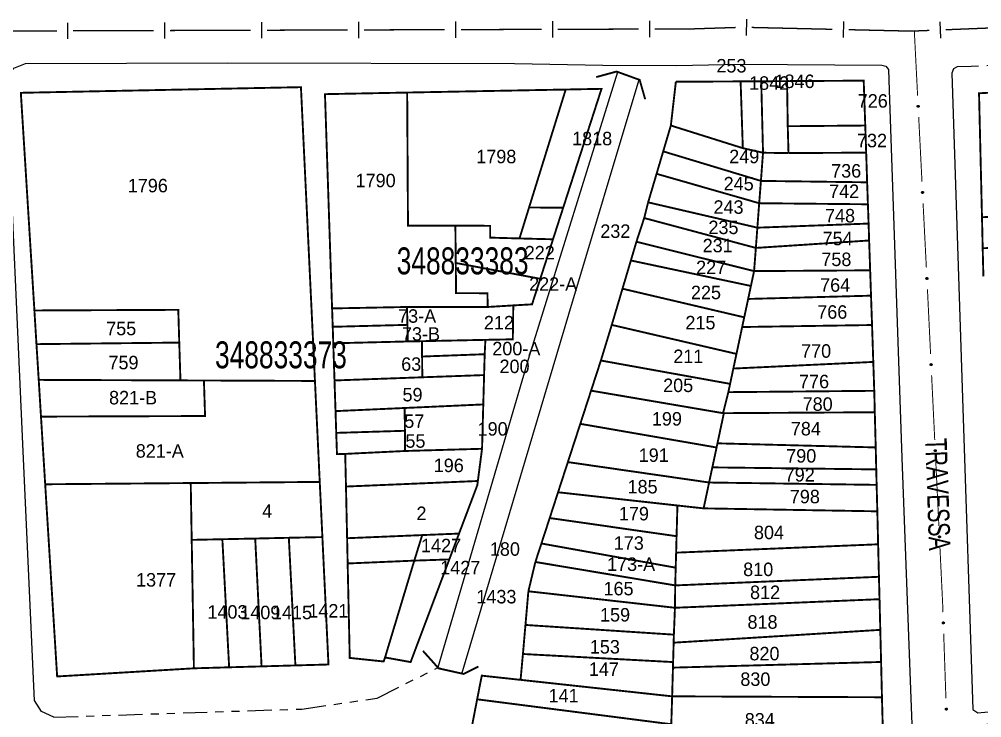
# Model space of a CAD drawing. Extents: x 202481 to 204056, y 4838981 to 4840330.
# Drawn here: x 202731.7 to 202910.4, y 4840025.3 to 4840155 of the extents above; entities that cross this region are included whole.
import ezdxf
from ezdxf.enums import TextEntityAlignment as Align

# ---------------------------------------------------------------- set-up
doc = ezdxf.new("R2010")
doc.units = 0
doc.header["$LTSCALE"] = 1.5
doc.header["$MEASUREMENT"] = 0
doc.linetypes.add('TRACO_11', pattern=[8, 3, -1, 3, -1])
doc.linetypes.add('TRACO_25', pattern=[8, 3, -1, 1, -1, 1, -1])
for name, color, linetype in [('CD_MALHA_LOTES', 7, 'CONTINUOUS'), ('CD_TXT_QUADRA', 7, 'CONTINUOUS'), ('HD-CANAIS', 7, 'CONTINUOUS'), ('LM-LIM-SETORES-BAIRROS', 250, 'CONTINUOUS'), ('RU-QUADRA', 210, 'CONTINUOUS'), ('SV-EIXO-RUA-PAV', 20, 'CONTINUOUS'), ('SV-PONTE-BUEIRO', 251, 'CONTINUOUS'), ('SV-RUA-NAO-PAV', 7, 'CONTINUOUS'), ('SV-RUA-PAVIM', 7, 'CONTINUOUS'), ('SV-TXT-RUA-PAV', 7, 'CONTINUOUS'), ('Th_NmrPort', 1, 'CONTINUOUS')]:
    doc.layers.add(name, color=color, linetype=linetype)
doc.styles.add('ARIAL', font='ARIAL.SHX')

msp = doc.modelspace()

# ---------------------------------------------------------------- linework, layer by layer
at = {"layer": 'CD_MALHA_LOTES', "linetype": 'Continuous', "const_width": 0.35, "flags": 128}
for points in [[(202734.53, 4840100.94), (202732.01, 4840141.34), (202784.01, 4840142.39), (202786.61, 4840087.86)], [(202833.16, 4840141.95), (202839.81, 4840142.08), (202832.69, 4840120.01)], [(202852.68, 4840135.27), (202853.61, 4840143.39)], [(202853.61, 4840143.39), (202865.63, 4840143.46)], [(202865.63, 4840143.46), (202869.46, 4840143.48)], [(202866.04, 4840131.07), (202865.63, 4840143.46)], [(202869.46, 4840143.48), (202874.25, 4840143.51)], [(202869.79, 4840130.22), (202869.46, 4840143.48)], [(202874.25, 4840143.51), (202888.48, 4840143.6), (202888.77, 4840135.27)], [(202874.38, 4840135.14), (202874.25, 4840143.51)], [(202803.73, 4840141.39), (202788.47, 4840141.09), (202789.79, 4840101.32)], [(202803.73, 4840141.39), (202833.16, 4840141.95)], [(202812.68, 4840116.67), (202803.88, 4840116.68), (202803.73, 4840141.39)], [(202826.36, 4840120.06), (202833.16, 4840141.95)], [(202919.31, 4840141.78), (202909.89, 4840141.25), (202910.44, 4840118.25)], [(202851.26, 4840130.47), (202852.68, 4840135.27)], [(202866.04, 4840131.07), (202852.68, 4840135.27)], [(202874.38, 4840135.14), (202888.77, 4840135.27)], [(202874.52, 4840130.15), (202874.38, 4840135.14)], [(202888.77, 4840135.27), (202888.94, 4840130.24)], [(202850.03, 4840126.31), (202851.26, 4840130.47)], [(202869.4, 4840124.99), (202851.26, 4840130.47)], [(202869.79, 4840130.22), (202866.04, 4840131.07)], [(202869.4, 4840124.99), (202869.79, 4840130.22)], [(202874.52, 4840130.15), (202869.79, 4840130.22)], [(202888.94, 4840130.24), (202874.52, 4840130.15)], [(202888.94, 4840130.24), (202889.12, 4840124.73)], [(202848.46, 4840121.01), (202850.03, 4840126.31)], [(202869.08, 4840120.85), (202850.03, 4840126.31)], [(202869.08, 4840120.85), (202869.4, 4840124.99)], [(202889.12, 4840124.73), (202869.4, 4840124.99)], [(202889.12, 4840124.73), (202889.26, 4840120.65)], [(202847.73, 4840118.1), (202848.46, 4840121.01)], [(202868.74, 4840116.31), (202848.46, 4840121.01)], [(202868.74, 4840116.31), (202869.08, 4840120.85)], [(202889.26, 4840120.65), (202869.08, 4840120.85)], [(202889.26, 4840120.65), (202889.39, 4840117.07)], [(202824.58, 4840114.31), (202826.36, 4840120.06)], [(202832.69, 4840120.01), (202826.36, 4840120.06)], [(202832.69, 4840120.01), (202830.8, 4840114.15)], [(202846.29, 4840113.7), (202847.73, 4840118.1)], [(202868.46, 4840112.55), (202847.73, 4840118.1)], [(202889.39, 4840117.07), (202868.74, 4840116.31)], [(202889.39, 4840117.07), (202889.49, 4840113.93)], [(202910.44, 4840118.25), (202919.65, 4840118.62)], [(202910.44, 4840118.25), (202910.57, 4840112.5)], [(202812.68, 4840116.67), (202819.13, 4840116.66), (202819.15, 4840114.46), (202824.58, 4840114.31)], [(202812.75, 4840109.76), (202812.68, 4840116.67)], [(202868.46, 4840112.55), (202868.74, 4840116.31)], [(202830.8, 4840114.15), (202824.58, 4840114.31)], [(202830.8, 4840114.15), (202828.44, 4840106.82)], [(202845.26, 4840110.22), (202846.29, 4840113.7)], [(202868.13, 4840108.25), (202846.29, 4840113.7)], [(202889.49, 4840113.93), (202868.46, 4840112.55)], [(202889.49, 4840113.93), (202889.68, 4840108.39)], [(202868.13, 4840108.25), (202868.46, 4840112.55)], [(202910.57, 4840112.5), (202944.98, 4840113.34)], [(202910.57, 4840112.5), (202910.7, 4840107.25)], [(202843.7, 4840104.98), (202845.26, 4840110.22)], [(202867.54, 4840105.49), (202845.26, 4840110.22)], [(202818.67, 4840101.59), (202818.64, 4840104.14), (202812.81, 4840104.15), (202812.75, 4840109.76)], [(202812.75, 4840109.76), (202828.44, 4840106.82)], [(202867.54, 4840105.49), (202868.13, 4840108.25)], [(202889.68, 4840108.39), (202868.13, 4840108.25)], [(202889.68, 4840108.39), (202889.84, 4840103.69)], [(202828.44, 4840106.82), (202826.91, 4840102.08), (202823.43, 4840101.88)], [(202841.71, 4840098.26), (202843.7, 4840104.98)], [(202866.3, 4840099.67), (202843.7, 4840104.98)], [(202867.03, 4840103.08), (202867.54, 4840105.49)], [(202866.3, 4840099.67), (202867.03, 4840103.08)], [(202889.84, 4840103.69), (202867.03, 4840103.08)], [(202889.84, 4840103.69), (202890.03, 4840098.24)], [(202761.42, 4840094.98), (202761.24, 4840101.06), (202734.53, 4840100.94)], [(202734.91, 4840094.69), (202734.53, 4840100.94)], [(202789.79, 4840101.32), (202803.7, 4840101.59)], [(202789.79, 4840101.32), (202789.91, 4840097.91)], [(202803.7, 4840101.59), (202818.67, 4840101.59)], [(202803.78, 4840098.27), (202803.7, 4840101.59)], [(202823.43, 4840101.88), (202823.34, 4840095.59), (202818.25, 4840095.49)], [(202823.43, 4840101.88), (202818.67, 4840101.59)], [(202865.92, 4840097.87), (202866.3, 4840099.67)], [(202789.91, 4840097.91), (202803.78, 4840098.27)], [(202790.01, 4840094.85), (202789.91, 4840097.91)], [(202803.85, 4840095.19), (202803.78, 4840098.27)], [(202839.69, 4840091.65), (202841.71, 4840098.26)], [(202864.86, 4840092.88), (202841.71, 4840098.26)], [(202864.86, 4840092.88), (202865.92, 4840097.87)], [(202890.03, 4840098.24), (202865.92, 4840097.87)], [(202890.03, 4840098.24), (202890.26, 4840091.39)], [(202734.91, 4840094.69), (202761.42, 4840094.98)], [(202735.33, 4840088.06), (202734.91, 4840094.69)], [(202761.64, 4840087.96), (202761.42, 4840094.98)], [(202790.01, 4840094.85), (202803.85, 4840095.19)], [(202790.24, 4840087.95), (202790.01, 4840094.85)], [(202806.47, 4840095.24), (202803.85, 4840095.19)], [(202806.47, 4840095.24), (202818.25, 4840095.49)], [(202806.5, 4840092.39), (202806.47, 4840095.24)], [(202818.25, 4840095.49), (202818.12, 4840092.82)], [(202806.5, 4840092.39), (202818.12, 4840092.82)], [(202806.54, 4840088.54), (202806.5, 4840092.39)], [(202818.12, 4840092.82), (202818.01, 4840088.95)], [(202864.28, 4840090.16), (202864.86, 4840092.88)], [(202837.87, 4840086.06), (202839.69, 4840091.65)], [(202863.68, 4840087.32), (202839.69, 4840091.65)], [(202890.26, 4840091.39), (202864.28, 4840090.16)], [(202890.26, 4840091.39), (202890.44, 4840086.03)], [(202790.24, 4840087.95), (202806.54, 4840088.54)], [(202818.01, 4840088.95), (202806.54, 4840088.54)], [(202818.01, 4840088.95), (202817.86, 4840083.5)], [(202863.68, 4840087.32), (202864.28, 4840090.16)], [(202735.75, 4840081.24), (202735.33, 4840088.06)], [(202735.33, 4840088.06), (202761.64, 4840087.96)], [(202766, 4840087.94), (202766.21, 4840081.35), (202735.75, 4840081.24)], [(202761.64, 4840087.96), (202766, 4840087.94)], [(202786.61, 4840087.86), (202770.32, 4840087.93), (202766, 4840087.94)], [(202786.61, 4840087.86), (202787.5, 4840069.12)], [(202790.43, 4840082.26), (202790.24, 4840087.95)], [(202863.35, 4840085.78), (202863.68, 4840087.32)], [(202835.87, 4840079.9), (202837.87, 4840086.06)], [(202862.37, 4840081.88), (202837.87, 4840086.06)], [(202863.35, 4840085.78), (202862.37, 4840081.88)], [(202890.44, 4840086.03), (202863.35, 4840085.78)], [(202890.44, 4840086.03), (202890.54, 4840082.05)], [(202803.26, 4840082.84), (202817.86, 4840083.5)], [(202817.86, 4840083.5), (202817.63, 4840075.27)], [(202736.53, 4840068.68), (202735.75, 4840081.24)], [(202790.43, 4840082.26), (202803.26, 4840082.84)], [(202790.56, 4840078.22), (202790.43, 4840082.26)], [(202803.31, 4840078.61), (202803.26, 4840082.84)], [(202861.33, 4840076.28), (202862.52, 4840081.88)], [(202862.52, 4840081.88), (202890.54, 4840082.05)], [(202890.54, 4840082.05), (202890.71, 4840075.52)], [(202833.56, 4840072.8), (202835.87, 4840079.9)], [(202861.17, 4840075.51), (202835.87, 4840079.9)], [(202790.56, 4840078.22), (202803.31, 4840078.61)], [(202792.23, 4840074.32), (202790.7, 4840074.27), (202790.56, 4840078.22)], [(202803.34, 4840074.86), (202803.31, 4840078.61)], [(202861.17, 4840075.51), (202861.33, 4840076.28)], [(202890.71, 4840075.52), (202861.33, 4840076.28)], [(202792.23, 4840074.32), (202803.34, 4840074.86)], [(202792.37, 4840068.26), (202792.23, 4840074.32)], [(202817.63, 4840075.27), (202803.34, 4840074.86)], [(202817.63, 4840075.27), (202816.85, 4840069.29)], [(202860.38, 4840071.82), (202861.17, 4840075.51)], [(202890.71, 4840075.52), (202890.81, 4840071.44)], [(202831.74, 4840067.2), (202833.56, 4840072.8)], [(202859.78, 4840069.01), (202833.56, 4840072.8)], [(202859.78, 4840069.01), (202860.38, 4840071.82)], [(202890.81, 4840071.44), (202860.38, 4840071.82)], [(202890.81, 4840071.44), (202890.88, 4840068.57)], [(202736.53, 4840068.68), (202763.55, 4840068.91)], [(202763.55, 4840068.91), (202770.46, 4840068.97), (202787.5, 4840069.12)], [(202763.73, 4840058.36), (202763.55, 4840068.91)], [(202787.5, 4840069.12), (202787.99, 4840058.88)], [(202792.37, 4840068.26), (202816.85, 4840069.29)], [(202816.85, 4840069.29), (202816.74, 4840068.48), (202813.36, 4840059.53)], [(202858.76, 4840064.21), (202859.78, 4840069.01)], [(202890.88, 4840068.57), (202859.78, 4840069.01)], [(202764.14, 4840034.52), (202738.75, 4840033.01), (202736.53, 4840068.68)], [(202792.58, 4840058.67), (202792.37, 4840068.26)], [(202830.19, 4840062.42), (202831.74, 4840067.2)], [(202853.9, 4840064.74), (202831.74, 4840067.2)], [(202890.88, 4840068.57), (202891.01, 4840063.66)], [(202853.74, 4840059.04), (202853.9, 4840064.74)], [(202853.9, 4840064.74), (202858.76, 4840064.21)], [(202891.01, 4840063.66), (202858.76, 4840064.21)], [(202891.01, 4840063.66), (202891.16, 4840057.54)], [(202828.65, 4840057.69), (202830.19, 4840062.42)], [(202853.74, 4840059.04), (202830.19, 4840062.42)], [(202763.73, 4840058.36), (202769.42, 4840058.48)], [(202764.14, 4840034.52), (202763.73, 4840058.36)], [(202769.42, 4840058.48), (202775.52, 4840058.61)], [(202770.68, 4840034.71), (202769.42, 4840058.48)], [(202775.52, 4840058.61), (202781.76, 4840058.75)], [(202776.7, 4840034.88), (202775.52, 4840058.61)], [(202781.76, 4840058.75), (202787.99, 4840058.88)], [(202782.98, 4840035.06), (202781.76, 4840058.75)], [(202787.99, 4840058.88), (202789.12, 4840035.23), (202782.98, 4840035.06)], [(202792.58, 4840058.67), (202806.52, 4840059.25)], [(202792.68, 4840053.98), (202792.58, 4840058.67)], [(202805.05, 4840054.51), (202806.52, 4840059.25)], [(202806.52, 4840059.25), (202813.36, 4840059.53)], [(202813.36, 4840059.53), (202811.55, 4840054.73)], [(202853.66, 4840055.99), (202853.74, 4840059.04)], [(202827.53, 4840054.26), (202828.65, 4840057.69)], [(202853.58, 4840053.2), (202828.65, 4840057.69)], [(202891.16, 4840057.54), (202853.66, 4840055.99)], [(202891.16, 4840057.54), (202891.31, 4840051.51)], [(202792.68, 4840053.98), (202805.05, 4840054.51)], [(202811.55, 4840054.73), (202804.37, 4840035.68), (202799.62, 4840036.54)], [(202799.62, 4840036.54), (202805.05, 4840054.51)], [(202811.55, 4840054.73), (202805.05, 4840054.51)], [(202853.58, 4840053.2), (202853.66, 4840055.99)], [(202799.62, 4840036.54), (202799.36, 4840035.79), (202793.07, 4840036.45), (202792.68, 4840053.98)], [(202826.23, 4840048.82), (202827.53, 4840054.26)], [(202853.49, 4840049.91), (202827.53, 4840054.26)], [(202853.49, 4840049.91), (202853.58, 4840053.2)], [(202891.31, 4840051.51), (202853.49, 4840049.91)], [(202891.31, 4840051.51), (202891.42, 4840047.35)], [(202853.44, 4840045.76), (202853.49, 4840049.91)], [(202825.69, 4840042.57), (202826.23, 4840048.82)], [(202853.44, 4840045.76), (202826.23, 4840048.82)], [(202891.42, 4840047.35), (202853.44, 4840045.76)], [(202891.42, 4840047.35), (202891.56, 4840041.66)], [(202853.24, 4840040.77), (202853.44, 4840045.76)], [(202825.22, 4840037.18), (202825.68, 4840042.49), (202825.69, 4840042.57)], [(202853.24, 4840040.77), (202825.69, 4840042.57)], [(202891.56, 4840041.66), (202853.2, 4840039.28)], [(202853.2, 4840039.28), (202853.24, 4840040.77)], [(202891.56, 4840041.66), (202891.71, 4840035.7)], [(202853.1, 4840035.68), (202853.2, 4840039.28)], [(202824.78, 4840032.38), (202825.22, 4840037.18)], [(202853.1, 4840035.68), (202825.22, 4840037.18)], [(202776.7, 4840034.88), (202770.68, 4840034.71)], [(202782.98, 4840035.06), (202776.7, 4840034.88)], [(202891.71, 4840035.7), (202853.07, 4840034.65)], [(202853.07, 4840034.65), (202853.1, 4840035.68)], [(202891.71, 4840035.7), (202891.87, 4840029.15)], [(202770.68, 4840034.71), (202764.14, 4840034.52)], [(202816.72, 4840028.77), (202817.58, 4840033.16), (202824.78, 4840032.38)], [(202852.92, 4840029.32), (202853.07, 4840034.65)], [(202852.92, 4840029.32), (202824.78, 4840032.38)], [(202815.73, 4840023.64), (202816.72, 4840028.77)], [(202852.76, 4840024.14), (202816.72, 4840028.77)], [(202852.76, 4840024.14), (202852.92, 4840029.32)], [(202891.87, 4840029.15), (202852.92, 4840029.32)], [(202891.87, 4840029.15), (202892.04, 4840022.75)]]:
    msp.add_lwpolyline(points, dxfattribs=at)
at = {"layer": 'HD-CANAIS', "linetype": 'Continuous'}
msp.add_polyline3d([(202842.79, 4840145.18, 4.65), (202826.4, 4840092.49, 4.61), (202809.44, 4840034.66, 4.37), (202813.89, 4840033.51, 4.37), (202833.72, 4840100.27, 4.52), (202846.82, 4840143.8, 4.5)], close=True, dxfattribs=at)
at = {"layer": 'LM-LIM-SETORES-BAIRROS'}
for points in [[(202848.690134, 4840154.676067), (202848.69926, 4840151.676081)], [(202866.72392, 4840154.994434), (202866.654907, 4840151.995228)], [(202740.690634, 4840154.347531), (202740.69976, 4840151.347545)], [(202758.69055, 4840154.402287), (202758.699676, 4840151.402301)], [(202776.690467, 4840154.457043), (202776.699593, 4840151.457057)], [(202794.690384, 4840154.511799), (202794.69951, 4840151.511813)], [(202812.690301, 4840154.566555), (202812.699427, 4840151.566569)], [(202830.690217, 4840154.621311), (202830.699343, 4840151.621325)], [(202884.719157, 4840154.580351), (202884.650143, 4840151.581145)], [(202902.617303, 4840154.502359), (202902.736799, 4840151.504739)]]:
    msp.add_lwpolyline(points, dxfattribs=at)
at = {"layer": 'LM-LIM-SETORES-BAIRROS', "const_width": 0.25}
for points in [[(202738.695206, 4840152.841454), (202723.695275, 4840152.795824)], [(202756.695123, 4840152.89621), (202741.695192, 4840152.85058)], [(202774.695039, 4840152.950966), (202759.695109, 4840152.905336)], [(202792.694956, 4840153.005722), (202777.695026, 4840152.960092)], [(202810.694873, 4840153.060478), (202795.694942, 4840153.014848)], [(202828.69479, 4840153.115234), (202813.694859, 4840153.069604)], [(202846.694706, 4840153.16999), (202831.694776, 4840153.12436)], [(202856.56, 4840153.2), (202849.694692, 4840153.179116)], [(202856.694589, 4840153.204403), (202856.56, 4840153.2)], [(202864.690306, 4840153.466145), (202856.694589, 4840153.204403)], [(202882.685179, 4840153.126757), (202867.689149, 4840153.471826)], [(202897.32, 4840152.79), (202885.684385, 4840153.057743)], [(202897.681019, 4840152.804389), (202897.32, 4840152.79)], [(202900.678638, 4840152.923885), (202897.681019, 4840152.804389)], [(202918.664353, 4840153.640861), (202903.676257, 4840153.043381)]]:
    msp.add_lwpolyline(points, dxfattribs=at)
at = {"layer": 'RU-QUADRA', "linetype": 'Continuous', "const_width": 0.18, "flags": 128}
for points in [[(202732.01, 4840141.34), (202784.01, 4840142.39), (202786.61, 4840087.86), (202787.5, 4840069.12), (202787.99, 4840058.88), (202789.12, 4840035.23), (202782.98, 4840035.06), (202776.7, 4840034.88), (202770.68, 4840034.71), (202764.14, 4840034.52), (202738.75, 4840033.01), (202736.53, 4840068.68), (202735.75, 4840081.24), (202735.33, 4840088.06), (202734.91, 4840094.69), (202734.53, 4840100.94)], [(202788.47, 4840141.09), (202803.73, 4840141.39), (202833.16, 4840141.95), (202839.81, 4840142.08), (202832.69, 4840120.01), (202830.8, 4840114.15), (202828.44, 4840106.82), (202826.91, 4840102.08), (202823.43, 4840101.88), (202823.34, 4840095.59), (202818.25, 4840095.49), (202818.12, 4840092.82), (202818.01, 4840088.95), (202817.86, 4840083.5), (202817.63, 4840075.27), (202816.85, 4840069.29), (202816.74, 4840068.48), (202813.36, 4840059.53), (202811.55, 4840054.73), (202804.37, 4840035.68), (202799.62, 4840036.54), (202799.36, 4840035.79), (202793.07, 4840036.45), (202792.68, 4840053.98), (202792.58, 4840058.67), (202792.37, 4840068.26), (202792.23, 4840074.32), (202790.7, 4840074.27), (202790.56, 4840078.22), (202790.43, 4840082.26), (202790.24, 4840087.95), (202790.02, 4840094.5), (202789.91, 4840097.91), (202789.79, 4840101.32)]]:
    msp.add_lwpolyline(points, close=True, dxfattribs=at)
msp.add_lwpolyline([(202892.04, 4840022.75), (202891.87, 4840029.15), (202891.71, 4840035.7), (202891.56, 4840041.66), (202891.42, 4840047.35), (202891.31, 4840051.51), (202891.16, 4840057.54), (202891.01, 4840063.66), (202890.88, 4840068.57), (202890.81, 4840071.44), (202890.71, 4840075.52), (202890.54, 4840082.05), (202890.44, 4840086.03), (202890.26, 4840091.39), (202890.03, 4840098.24), (202889.84, 4840103.69), (202889.68, 4840108.39), (202889.49, 4840113.93), (202889.39, 4840117.07), (202889.27, 4840120.54), (202889.12, 4840124.72), (202888.95, 4840129.92), (202888.77, 4840135.27), (202888.48, 4840143.6), (202874.25, 4840143.51), (202871.81, 4840143.5), (202869.04, 4840143.48), (202865.63, 4840143.46), (202862.86, 4840143.44), (202853.61, 4840143.39), (202852.68, 4840135.27), (202851.26, 4840130.47), (202850.03, 4840126.31), (202848.46, 4840121.01), (202847.73, 4840118.1), (202846.29, 4840113.7), (202845.26, 4840110.22), (202843.7, 4840104.98), (202841.71, 4840098.26), (202839.69, 4840091.65), (202837.87, 4840086.06), (202835.87, 4840079.9), (202833.56, 4840072.8), (202831.74, 4840067.2), (202830.19, 4840062.42), (202828.65, 4840057.69), (202827.53, 4840054.26), (202826.23, 4840048.82), (202825.68, 4840042.49), (202825.22, 4840037.18), (202824.78, 4840032.38), (202817.58, 4840033.16), (202816.72, 4840028.77), (202815.73, 4840023.64)], dxfattribs=at)
at = {"layer": 'RU-QUADRA', "linetype": 'Continuous'}
msp.add_lwpolyline([(202910.57, 4840112.5, 0.18, 0.18, 0), (202910.44, 4840118.25, 0.18, 0.18, 0), (202909.89, 4840141.25, 0.18, 0.18, 0), (202919.31, 4840141.78, 0.18, 0.18, 0)], format="xyseb", dxfattribs=at)
at = {"layer": 'SV-EIXO-RUA-PAV', "const_width": 0.18}
for points in [[(202897.877514, 4840152.812224), (202898.486896, 4840140.827707)], [(202898.690024, 4840136.832868), (202899.299406, 4840124.848351)], [(202899.502533, 4840120.853512), (202900.111916, 4840108.868995)], [(202900.314312, 4840104.874119), (202900.894082, 4840092.888133)], [(202901.087339, 4840088.892804), (202901.667109, 4840076.906818)], [(202901.860366, 4840072.911489), (202902.440136, 4840060.925503)], [(202902.633393, 4840056.930174), (202903.116535, 4840046.941852)], [(202903.116535, 4840046.941852), (202903.15, 4840046.25)], [(202903.15, 4840046.25), (202903.194784, 4840044.943429)], [(202903.331807, 4840040.945776), (202903.742877, 4840028.952819)]]:
    msp.add_lwpolyline(points, dxfattribs=at)
at = {"layer": 'SV-EIXO-RUA-PAV'}
for points in [[(202898.691102, 4840138.979373), (202898.727858, 4840138.947108), (202898.75285, 4840138.911862), (202898.765234, 4840138.876465), (202898.768021, 4840138.842332), (202898.766939, 4840138.807092), (202898.758009, 4840138.771803), (202898.739423, 4840138.734831), (202898.707315, 4840138.697733), (202898.669526, 4840138.674504), (202898.635473, 4840138.660507), (202898.600049, 4840138.655551), (202898.565832, 4840138.657176), (202898.529483, 4840138.667663), (202898.4922, 4840138.686865), (202898.455677, 4840138.720053), (202898.431412, 4840138.754776), (202898.420334, 4840138.789328), (202898.415577, 4840138.824972), (202898.417113, 4840138.860936), (202898.426078, 4840138.895526), (202898.445479, 4840138.93303), (202898.478713, 4840138.968644), (202898.513068, 4840138.99324), (202898.547455, 4840139.004801), (202898.582653, 4840139.008694), (202898.618012, 4840139.008038), (202898.653859, 4840139.000539), (202898.691102, 4840138.979373)], [(202899.503612, 4840123.000017), (202899.540368, 4840122.967752), (202899.56536, 4840122.932505), (202899.577743, 4840122.897108), (202899.58053, 4840122.862976), (202899.579448, 4840122.827736), (202899.570519, 4840122.792447), (202899.551932, 4840122.755475), (202899.519825, 4840122.718377), (202899.482036, 4840122.695148), (202899.447983, 4840122.68115), (202899.412559, 4840122.676195), (202899.378342, 4840122.67782), (202899.341992, 4840122.688307), (202899.304709, 4840122.707509), (202899.268187, 4840122.740697), (202899.243922, 4840122.775419), (202899.232843, 4840122.809971), (202899.228087, 4840122.845616), (202899.229623, 4840122.88158), (202899.238588, 4840122.91617), (202899.257988, 4840122.953674), (202899.291223, 4840122.989287), (202899.325578, 4840123.013884), (202899.359965, 4840123.025445), (202899.395163, 4840123.029337), (202899.430522, 4840123.028682), (202899.466369, 4840123.021183), (202899.503612, 4840123.000017)], [(202900.316121, 4840107.02066), (202900.352877, 4840106.988395), (202900.377869, 4840106.953149), (202900.390253, 4840106.917752), (202900.39304, 4840106.88362), (202900.391958, 4840106.848379), (202900.383028, 4840106.81309), (202900.364442, 4840106.776119), (202900.332334, 4840106.73902), (202900.294545, 4840106.715791), (202900.260492, 4840106.701794), (202900.225068, 4840106.696839), (202900.190852, 4840106.698463), (202900.154502, 4840106.708951), (202900.117219, 4840106.728152), (202900.080696, 4840106.76134), (202900.056432, 4840106.796063), (202900.045353, 4840106.830615), (202900.040597, 4840106.866259), (202900.042132, 4840106.902224), (202900.051097, 4840106.936814), (202900.070498, 4840106.974317), (202900.103732, 4840107.009931), (202900.138087, 4840107.034527), (202900.172475, 4840107.046089), (202900.207672, 4840107.049981), (202900.243031, 4840107.049326), (202900.278878, 4840107.041826), (202900.316121, 4840107.02066)], [(202901.093721, 4840091.0393), (202901.130397, 4840091.006944), (202901.155302, 4840090.971636), (202901.167598, 4840090.936209), (202901.1703, 4840090.90207), (202901.169131, 4840090.866832), (202901.160115, 4840090.831565), (202901.141437, 4840090.79464), (202901.109238, 4840090.757621), (202901.071391, 4840090.734485), (202901.037304, 4840090.720572), (202901.001868, 4840090.715704), (202900.967655, 4840090.717413), (202900.931332, 4840090.727991), (202900.894096, 4840090.747284), (202900.857656, 4840090.780562), (202900.833477, 4840090.815345), (202900.822483, 4840090.849924), (202900.817815, 4840090.88558), (202900.81944, 4840090.921541), (202900.82849, 4840090.956108), (202900.847983, 4840090.993564), (202900.881306, 4840091.029095), (202900.915722, 4840091.053607), (202900.950137, 4840091.065083), (202900.985345, 4840091.068888), (202901.020702, 4840091.068146), (202901.05653, 4840091.060558), (202901.093721, 4840091.0393)], [(202901.866748, 4840075.057985), (202901.903424, 4840075.025629), (202901.928329, 4840074.990321), (202901.940625, 4840074.954894), (202901.943327, 4840074.920755), (202901.942158, 4840074.885517), (202901.933142, 4840074.85025), (202901.914464, 4840074.813325), (202901.882265, 4840074.776306), (202901.844418, 4840074.75317), (202901.810331, 4840074.739257), (202901.774895, 4840074.734389), (202901.740682, 4840074.736098), (202901.704359, 4840074.746676), (202901.667123, 4840074.765969), (202901.630683, 4840074.799247), (202901.606504, 4840074.83403), (202901.59551, 4840074.868609), (202901.590842, 4840074.904265), (202901.592467, 4840074.940226), (202901.601517, 4840074.974793), (202901.62101, 4840075.012249), (202901.654333, 4840075.04778), (202901.688749, 4840075.072292), (202901.723164, 4840075.083768), (202901.758372, 4840075.087573), (202901.793729, 4840075.086831), (202901.829557, 4840075.079243), (202901.866748, 4840075.057985)], [(202902.639775, 4840059.07667), (202902.676451, 4840059.044314), (202902.701356, 4840059.009006), (202902.713652, 4840058.973579), (202902.716354, 4840058.93944), (202902.715185, 4840058.904202), (202902.706169, 4840058.868935), (202902.687491, 4840058.83201), (202902.655292, 4840058.794991), (202902.617445, 4840058.771855), (202902.583358, 4840058.757942), (202902.547922, 4840058.753074), (202902.513709, 4840058.754783), (202902.477386, 4840058.765361), (202902.44015, 4840058.784654), (202902.40371, 4840058.817932), (202902.379531, 4840058.852715), (202902.368537, 4840058.887294), (202902.363869, 4840058.92295), (202902.365494, 4840058.958911), (202902.374544, 4840058.993478), (202902.394037, 4840059.030934), (202902.42736, 4840059.066465), (202902.461775, 4840059.090977), (202902.496191, 4840059.102453), (202902.531398, 4840059.106258), (202902.566756, 4840059.105516), (202902.602584, 4840059.097928), (202902.639775, 4840059.07667)], [(202903.36839, 4840043.09197), (202903.404607, 4840043.059101), (202903.429012, 4840043.023446), (202903.440809, 4840042.987849), (202903.443031, 4840042.953675), (202903.441366, 4840042.918458), (202903.431854, 4840042.883321), (202903.412659, 4840042.846662), (202903.379942, 4840042.8101), (202903.341774, 4840042.787499), (202903.307494, 4840042.774067), (202903.271993, 4840042.769698), (202903.237808, 4840042.771888), (202903.201637, 4840042.782976), (202903.164676, 4840042.802791), (202903.128708, 4840042.836579), (202903.105021, 4840042.871698), (202903.094515, 4840042.906429), (202903.090349, 4840042.942147), (202903.092479, 4840042.978081), (202903.102015, 4840043.012518), (202903.122033, 4840043.049696), (202903.155852, 4840043.084755), (202903.190609, 4840043.108779), (202903.225183, 4840043.11977), (202903.260441, 4840043.12308), (202903.295784, 4840043.12184), (202903.331502, 4840043.113749), (202903.36839, 4840043.09197)], [(202903.916482, 4840027.10136), (202903.9527, 4840027.068491), (202903.977105, 4840027.032836), (202903.988902, 4840026.99724), (202903.991124, 4840026.963066), (202903.989459, 4840026.927848), (202903.979947, 4840026.892712), (202903.960752, 4840026.856052), (202903.928035, 4840026.81949), (202903.889867, 4840026.79689), (202903.855587, 4840026.783457), (202903.820086, 4840026.779089), (202903.7859, 4840026.781279), (202903.749729, 4840026.792366), (202903.712769, 4840026.812182), (202903.6768, 4840026.84597), (202903.653113, 4840026.881089), (202903.642608, 4840026.915819), (202903.638442, 4840026.951538), (202903.640572, 4840026.987472), (202903.650108, 4840027.021908), (202903.670126, 4840027.059086), (202903.703945, 4840027.094145), (202903.738702, 4840027.11817), (202903.773276, 4840027.129161), (202903.808533, 4840027.13247), (202903.843877, 4840027.13123), (202903.879595, 4840027.123139), (202903.916482, 4840027.10136)]]:
    msp.add_lwpolyline(points, close=True, dxfattribs=at)
for points in [[(202898.417113, 4840138.860936), (202898.431412, 4840138.754776)], [(202898.422451, 4840138.873929), (202898.44273, 4840138.743797)], [(202898.426078, 4840138.895526), (202898.455677, 4840138.720053)], [(202898.438434, 4840138.908899), (202898.473081, 4840138.711183)], [(202898.445479, 4840138.93303), (202898.4922, 4840138.686865)], [(202898.463819, 4840138.94708), (202898.510176, 4840138.680279)], [(202898.478713, 4840138.968644), (202898.529483, 4840138.667663)], [(202898.495, 4840138.978723), (202898.54637, 4840138.66709)], [(202898.513068, 4840138.99324), (202898.565832, 4840138.657176)], [(202898.52967, 4840138.995515), (202898.582286, 4840138.659352)], [(202898.547455, 4840139.004801), (202898.600049, 4840138.655551)], [(202898.564755, 4840139.004131), (202898.615062, 4840138.659652)], [(202898.582653, 4840139.008694), (202898.635473, 4840138.660507)], [(202898.601619, 4840139.004639), (202898.654028, 4840138.672564)], [(202898.618012, 4840139.008038), (202898.669526, 4840138.674504)], [(202898.636035, 4840138.999558), (202898.688628, 4840138.690719)], [(202898.653859, 4840139.000539), (202898.707315, 4840138.697733)], [(202898.670727, 4840138.989025), (202898.721311, 4840138.719706)], [(202898.691102, 4840138.979373), (202898.739423, 4840138.734831)], [(202898.710409, 4840138.960984), (202898.74792, 4840138.760682)], [(202898.727858, 4840138.947108), (202898.758009, 4840138.771803)], [(202898.742191, 4840138.927077), (202898.761039, 4840138.798238)], [(202898.75285, 4840138.911862), (202898.766939, 4840138.807092)], [(202899.229623, 4840122.88158), (202899.243922, 4840122.775419)], [(202899.23496, 4840122.894573), (202899.25524, 4840122.764441)], [(202899.238588, 4840122.91617), (202899.268187, 4840122.740697)], [(202899.250944, 4840122.929543), (202899.28559, 4840122.731827)], [(202899.257988, 4840122.953674), (202899.304709, 4840122.707509)], [(202899.276328, 4840122.967723), (202899.322685, 4840122.700922)], [(202899.291223, 4840122.989287), (202899.341992, 4840122.688307)], [(202899.30751, 4840122.999367), (202899.358879, 4840122.687734)], [(202899.325578, 4840123.013884), (202899.378342, 4840122.67782)], [(202899.34218, 4840123.016159), (202899.394796, 4840122.679996)], [(202899.359965, 4840123.025445), (202899.412559, 4840122.676195)], [(202899.377265, 4840123.024775), (202899.427572, 4840122.680296)], [(202899.395163, 4840123.029337), (202899.447983, 4840122.68115)], [(202899.414129, 4840123.025283), (202899.466537, 4840122.693208)], [(202899.430522, 4840123.028682), (202899.482036, 4840122.695148)], [(202899.448544, 4840123.020201), (202899.501138, 4840122.711362)], [(202899.466369, 4840123.021183), (202899.519825, 4840122.718377)], [(202899.483237, 4840123.009669), (202899.533821, 4840122.74035)], [(202899.503612, 4840123.000017), (202899.551932, 4840122.755475)], [(202899.522919, 4840122.981628), (202899.560429, 4840122.781325)], [(202899.540368, 4840122.967752), (202899.570519, 4840122.792447)], [(202899.554701, 4840122.947721), (202899.573549, 4840122.818882)], [(202899.56536, 4840122.932505), (202899.579448, 4840122.827736)], [(202900.042132, 4840106.902224), (202900.056432, 4840106.796063)], [(202900.04747, 4840106.915217), (202900.06775, 4840106.785085)], [(202900.051097, 4840106.936814), (202900.080696, 4840106.76134)], [(202900.063453, 4840106.950187), (202900.0981, 4840106.752471)], [(202900.070498, 4840106.974317), (202900.117219, 4840106.728152)], [(202900.088838, 4840106.988367), (202900.135195, 4840106.721566)], [(202900.103732, 4840107.009931), (202900.154502, 4840106.708951)], [(202900.12002, 4840107.020011), (202900.171389, 4840106.708377)], [(202900.138087, 4840107.034527), (202900.190852, 4840106.698463)], [(202900.154689, 4840107.036803), (202900.207306, 4840106.70064)], [(202900.172475, 4840107.046089), (202900.225068, 4840106.696839)], [(202900.189775, 4840107.045418), (202900.240081, 4840106.70094)], [(202900.207672, 4840107.049981), (202900.260492, 4840106.701794)], [(202900.226638, 4840107.045926), (202900.279047, 4840106.713851)], [(202900.243031, 4840107.049326), (202900.294545, 4840106.715791)], [(202900.261054, 4840107.040845), (202900.313647, 4840106.732006)], [(202900.278878, 4840107.041826), (202900.332334, 4840106.73902)], [(202900.295747, 4840107.030312), (202900.34633, 4840106.760994)], [(202900.316121, 4840107.02066), (202900.364442, 4840106.776119)], [(202900.335428, 4840107.002272), (202900.372939, 4840106.801969)], [(202900.352877, 4840106.988395), (202900.383028, 4840106.81309)], [(202900.367211, 4840106.968364), (202900.386058, 4840106.839526)], [(202900.377869, 4840106.953149), (202900.391958, 4840106.848379)], [(202900.81944, 4840090.921541), (202900.833477, 4840090.815345)], [(202900.82481, 4840090.93452), (202900.844768, 4840090.804338)], [(202900.82849, 4840090.956108), (202900.857656, 4840090.780562)], [(202900.840879, 4840090.969451), (202900.875037, 4840090.77165)], [(202900.847983, 4840090.993564), (202900.894096, 4840090.747284)], [(202900.866358, 4840091.007568), (202900.912056, 4840090.740653)], [(202900.881306, 4840091.029095), (202900.931332, 4840090.727991)], [(202900.897618, 4840091.039135), (202900.948217, 4840090.727375)], [(202900.915722, 4840091.053607), (202900.967655, 4840090.717413)], [(202900.932329, 4840091.055841), (202900.984115, 4840090.719549)], [(202900.950137, 4840091.065083), (202901.001868, 4840090.715704)], [(202900.967435, 4840091.06437), (202901.016891, 4840090.719768)], [(202900.985345, 4840091.068888), (202901.037304, 4840090.720572)], [(202901.0043, 4840091.064787), (202901.055888, 4840090.732583)], [(202901.020702, 4840091.068146), (202901.071391, 4840090.734485)], [(202901.038703, 4840091.05962), (202901.090533, 4840090.750653)], [(202901.05653, 4840091.060558), (202901.109238, 4840090.757621)], [(202901.07337, 4840091.049002), (202901.123288, 4840090.779559)], [(202901.093721, 4840091.0393), (202901.141437, 4840090.79464)], [(202901.112982, 4840091.020864), (202901.149998, 4840090.820469)], [(202901.130397, 4840091.006944), (202901.160115, 4840090.831565)], [(202901.144681, 4840090.986878), (202901.16321, 4840090.857993)], [(202901.155302, 4840090.971636), (202901.169131, 4840090.866832)], [(202901.592467, 4840074.940226), (202901.606504, 4840074.83403)], [(202901.597836, 4840074.953205), (202901.617795, 4840074.823023)], [(202901.601517, 4840074.974793), (202901.630683, 4840074.799247)], [(202901.613906, 4840074.988136), (202901.648064, 4840074.790335)], [(202901.62101, 4840075.012249), (202901.667123, 4840074.765969)], [(202901.639385, 4840075.026253), (202901.685083, 4840074.759338)], [(202901.654333, 4840075.04778), (202901.704359, 4840074.746676)], [(202901.670645, 4840075.05782), (202901.721244, 4840074.74606)], [(202901.688749, 4840075.072292), (202901.740682, 4840074.736098)], [(202901.705356, 4840075.074526), (202901.757142, 4840074.738234)], [(202901.723164, 4840075.083768), (202901.774895, 4840074.734389)], [(202901.740462, 4840075.083055), (202901.789918, 4840074.738453)], [(202901.758372, 4840075.087573), (202901.810331, 4840074.739257)], [(202901.777327, 4840075.083472), (202901.828915, 4840074.751268)], [(202901.793729, 4840075.086831), (202901.844418, 4840074.75317)], [(202901.81173, 4840075.078305), (202901.86356, 4840074.769338)], [(202901.829557, 4840075.079243), (202901.882265, 4840074.776306)], [(202901.846397, 4840075.067687), (202901.896315, 4840074.798244)], [(202901.866748, 4840075.057985), (202901.914464, 4840074.813325)], [(202901.886009, 4840075.039549), (202901.923025, 4840074.839154)], [(202901.903424, 4840075.025629), (202901.933142, 4840074.85025)], [(202901.917708, 4840075.005563), (202901.936237, 4840074.876678)], [(202901.928329, 4840074.990321), (202901.942158, 4840074.885517)], [(202902.365494, 4840058.958911), (202902.379531, 4840058.852715)], [(202902.370863, 4840058.97189), (202902.390822, 4840058.841708)], [(202902.374544, 4840058.993478), (202902.40371, 4840058.817932)], [(202902.386933, 4840059.006821), (202902.421091, 4840058.80902)], [(202902.394037, 4840059.030934), (202902.44015, 4840058.784654)], [(202902.412412, 4840059.044938), (202902.45811, 4840058.778023)], [(202902.42736, 4840059.066465), (202902.477386, 4840058.765361)], [(202902.443672, 4840059.076505), (202902.494271, 4840058.764745)], [(202902.461775, 4840059.090977), (202902.513709, 4840058.754783)], [(202902.478383, 4840059.093211), (202902.530169, 4840058.756919)], [(202902.496191, 4840059.102453), (202902.547922, 4840058.753074)], [(202902.513489, 4840059.10174), (202902.562945, 4840058.757138)], [(202902.531398, 4840059.106258), (202902.583358, 4840058.757942)], [(202902.550354, 4840059.102157), (202902.601942, 4840058.769953)], [(202902.566756, 4840059.105516), (202902.617445, 4840058.771855)], [(202902.584757, 4840059.09699), (202902.636587, 4840058.788023)], [(202902.602584, 4840059.097928), (202902.655292, 4840058.794991)], [(202902.619424, 4840059.086372), (202902.669342, 4840058.816929)], [(202902.639775, 4840059.07667), (202902.687491, 4840058.83201)], [(202902.659036, 4840059.058234), (202902.696052, 4840058.857839)], [(202902.676451, 4840059.044314), (202902.706169, 4840058.868935)], [(202902.690735, 4840059.024248), (202902.709264, 4840058.895363)], [(202902.701356, 4840059.009006), (202902.715185, 4840058.904202)], [(202903.092479, 4840042.978081), (202903.105021, 4840042.871698)], [(202903.098031, 4840042.990984), (202903.116155, 4840042.860534)], [(202903.102015, 4840043.012518), (202903.128708, 4840042.836579)], [(202903.114591, 4840043.025685), (202903.145962, 4840042.827423)], [(202903.122033, 4840043.049696), (202903.164676, 4840042.802791)], [(202903.140603, 4840043.06344), (202903.182541, 4840042.795909)], [(202903.155852, 4840043.084755), (202903.201637, 4840042.782976)], [(202903.172304, 4840043.094564), (202903.218512, 4840042.782123)], [(202903.190609, 4840043.108779), (202903.237808, 4840042.771888)], [(202903.207247, 4840043.11078), (202903.254295, 4840042.773792)], [(202903.225183, 4840043.11977), (202903.271993, 4840042.769698)], [(202903.24247, 4840043.118814), (202903.287072, 4840042.77355)], [(202903.260441, 4840043.12308), (202903.307494, 4840042.774067)], [(202903.279337, 4840043.118712), (202903.326246, 4840042.785816)], [(202903.295784, 4840043.12184), (202903.341774, 4840042.787499)], [(202903.313664, 4840043.113062), (202903.361141, 4840042.803396)], [(202903.331502, 4840043.113749), (202903.379942, 4840042.8101)], [(202903.348177, 4840043.101957), (202903.3943, 4840042.831839)], [(202903.36839, 4840043.09197), (202903.412659, 4840042.846662)], [(202903.38739, 4840043.073264), (202903.421582, 4840042.872368)], [(202903.404607, 4840043.059101), (202903.431854, 4840042.883321)], [(202903.418607, 4840043.038836), (202903.435321, 4840042.909703)], [(202903.429012, 4840043.023446), (202903.441366, 4840042.918458)], [(202903.640572, 4840026.987472), (202903.653113, 4840026.881089)], [(202903.646124, 4840027.000374), (202903.664248, 4840026.869925)], [(202903.650108, 4840027.021908), (202903.6768, 4840026.84597)], [(202903.662683, 4840027.035075), (202903.694055, 4840026.836813)], [(202903.670126, 4840027.059086), (202903.712769, 4840026.812182)], [(202903.688696, 4840027.07283), (202903.730633, 4840026.805299)], [(202903.703945, 4840027.094145), (202903.749729, 4840026.792366)], [(202903.720397, 4840027.103954), (202903.766604, 4840026.791513)], [(202903.738702, 4840027.11817), (202903.7859, 4840026.781279)], [(202903.755339, 4840027.12017), (202903.802388, 4840026.783183)], [(202903.773276, 4840027.129161), (202903.820086, 4840026.779089)], [(202903.790562, 4840027.128204), (202903.835164, 4840026.782941)], [(202903.808533, 4840027.13247), (202903.855587, 4840026.783457)], [(202903.82743, 4840027.128103), (202903.874338, 4840026.795206)], [(202903.843877, 4840027.13123), (202903.889867, 4840026.79689)], [(202903.861756, 4840027.122453), (202903.909234, 4840026.812786)], [(202903.879595, 4840027.123139), (202903.928035, 4840026.81949)], [(202903.89627, 4840027.111348), (202903.942392, 4840026.841229)], [(202903.916482, 4840027.10136), (202903.960752, 4840026.856052)], [(202903.935483, 4840027.082655), (202903.969675, 4840026.881759)], [(202903.9527, 4840027.068491), (202903.979947, 4840026.892712)], [(202903.9667, 4840027.048226), (202903.983414, 4840026.919093)], [(202903.977105, 4840027.032836), (202903.989459, 4840026.927848)]]:
    msp.add_lwpolyline(points, dxfattribs=at)
at = {"layer": 'SV-PONTE-BUEIRO', "linetype": 'Continuous', "const_width": 0.35, "flags": 128}
for points in [[(202838.83, 4840144.26), (202842.6, 4840145.29), (202846.89, 4840143.74), (202847.92, 4840140.14)], [(202806.65, 4840037.77), (202809.57, 4840034.51), (202814.2, 4840033.48), (202816.95, 4840034.85)]]:
    msp.add_lwpolyline(points, dxfattribs=at)
at = {"layer": 'SV-RUA-NAO-PAV', "linetype": 'TRACO_25'}
for points in [[(203081.16, 4840145.01, 4.97), (203058.18, 4840151.1, 5.01), (203045.36, 4840152.53, 5.01), (203015.56, 4840153.32, 4.85), (202989.23, 4840152.8, 4.82), (202975.44, 4840151.88, 4.39), (202958.39, 4840148.75, 4.15), (202927.8, 4840146.98, 4.3), (202908.44, 4840146.21, 4.3)], [(202738.13, 4840025.45, 4.95), (202784.18, 4840026.97, 4.61), (202798.15, 4840028.99, 4.6), (202809.44, 4840034.66, 4.6)]]:
    msp.add_polyline3d(points, dxfattribs=at)
at = {"layer": 'SV-RUA-PAVIM', "linetype": 'Continuous'}
for points in [[(202738.13, 4840025.45, 5), (202735.82, 4840026.51, 5.04), (202734.55, 4840028.57, 5.06), (202732.49, 4840073.43, 5.15), (202729.36, 4840144.06, 6.52), (202730.68, 4840145.9, 6.52), (202732.85, 4840146.77, 6.5), (202770.37, 4840146.9, 6.39), (202823.63, 4840146.81, 4.57), (202840.06, 4840146.45, 4.3), (202853.72, 4840146.41, 4.52), (202865.6, 4840146.66, 4.49), (202891.86, 4840146.49, 4.3), (202892.59, 4840146.3, 4.3), (202893.06, 4840145.69, 4.3), (202893.2, 4840141.86, 4.2), (202895.55, 4840073.57, 4.63), (202897.26, 4840028.89, 4.62), (202900.1, 4839955.53, 5.42), (202902.22, 4839898.94, 5.42), (202901.83, 4839897.55, 5.3)], [(202908.44, 4840146.21, 4.55), (202905.81, 4840146.18, 4.45), (202905.18, 4840145.79, 4.45), (202904.82, 4840144.97, 4.45), (202906.83, 4840084.68, 4.78), (202908.76, 4840026.85, 5.14)]]:
    msp.add_polyline3d(points, dxfattribs=at)
at = {"layer": 'SV-RUA-PAVIM', "linetype": 'TRACO_11'}
msp.add_polyline3d([(202908.76, 4840026.85, 5.14), (202909.65, 4840026.23, 5.14), (202957.14, 4840030.83, 5.14), (202957, 4840028.63, 5.14), (202909.79, 4840023.97, 5.14), (202909.1, 4840023.15, 5.14)], dxfattribs=at)

# ---------------------------------------------------------------- texts
at = {"layer": 'CD_TXT_QUADRA', "style": 'ARIAL', "width": 0.7}
for s, p in [('348833383', (202801.79, 4840107.65)), ('348833373', (202768.06, 4840090.21))]:
    msp.add_text(s, height=5, dxfattribs=at).set_placement(p)
at = {"layer": 'SV-TXT-RUA-PAV', "style": 'ARIAL', "width": 0.7}
msp.add_text('TRAVESSA', height=4, rotation=272, dxfattribs=at).set_placement((202899.889421, 4840077.189339))
at = {"layer": 'Th_NmrPort', "color": 1}
for s, p in [('253', (202861.135819, 4840146.363315)), ('1842', (202867.208595, 4840143.152681)), ('1846', (202871.916102, 4840143.481112)), ('726', (202887.37, 4840139.84)), ('1818', (202834.349588, 4840132.851216)), ('732', (202887.236667, 4840132.48)), ('1798', (202816.556276, 4840129.512343)), ('249', (202863.513005, 4840129.524949)), ('736', (202882.436667, 4840126.86)), ('1790', (202794.155971, 4840125.06484)), ('1796', (202751.860958, 4840124.119999)), ('245', (202862.483005, 4840124.474949)), ('742', (202882.056667, 4840123.07)), ('243', (202860.593005, 4840120.134949)), ('748', (202881.296667, 4840118.53)), ('235', (202859.653005, 4840116.364949)), ('232', (202839.581392, 4840115.668174)), ('754', (202880.846667, 4840114.29)), ('231', (202858.582738, 4840112.990057)), ('222', (202825.551392, 4840111.668174)), ('227', (202857.362738, 4840108.930057)), ('758', (202880.616667, 4840110.43)), ('222-A', (202826.367474, 4840105.847024)), ('764', (202880.386667, 4840105.66)), ('225', (202856.408805, 4840104.284052)), ('73-A', (202802.051762, 4840099.909694)), ('766', (202879.856667, 4840100.66)), ('212', (202817.974308, 4840098.678137)), ('215', (202855.382738, 4840098.690057)), ('755', (202747.857657, 4840097.596276)), ('73-B', (202802.761762, 4840096.579694)), ('200-A', (202819.534308, 4840093.868137)), ('770', (202876.856667, 4840093.42)), ('759', (202748.277657, 4840091.276276)), ('63', (202802.621762, 4840090.989694)), ('211', (202853.136412, 4840092.426363)), ('200', (202820.874308, 4840090.568137)), ('776', (202876.476667, 4840087.76)), ('205', (202851.246412, 4840087.046363)), ('821-B', (202748.384308, 4840084.758137)), ('59', (202802.86516, 4840085.315971)), ('780', (202877.146667, 4840083.57)), ('57', (202803.191762, 4840080.399694)), ('199', (202849.160784, 4840080.831208)), ('190', (202816.810958, 4840078.959999)), ('784', (202874.956667, 4840079)), ('55', (202803.401762, 4840076.709694)), ('821-A', (202753.340958, 4840074.869999)), ('191', (202846.710784, 4840074.091208)), ('790', (202874.096667, 4840073.96)), ('196', (202808.660958, 4840072.189999)), ('792', (202873.816667, 4840070.44)), ('185', (202844.646412, 4840068.226363)), ('798', (202874.766667, 4840066.4)), ('4', (202776.804308, 4840063.708137)), ('2', (202805.451762, 4840063.289694)), ('179', (202843.036412, 4840063.226363)), ('804', (202868.106667, 4840059.74)), ('1427', (202806.301762, 4840057.309694)), ('173', (202842.080784, 4840057.771208)), ('180', (202819.086667, 4840056.66)), ('173-A', (202840.838691, 4840053.846602)), ('1427', (202809.871762, 4840053.219694)), ('810', (202866.106667, 4840052.89)), ('1377', (202753.4, 4840050.943333)), ('165', (202840.178691, 4840049.316602)), ('812', (202867.379083, 4840048.629023)), ('1433', (202816.571762, 4840047.819694)), ('1403', (202766.649023, 4840044.990917)), ('1409', (202772.74344, 4840044.887437)), ('1415', (202778.63344, 4840044.887437)), ('1421', (202785.379023, 4840045.200917)), ('159', (202839.532821, 4840044.458785)), ('818', (202866.909083, 4840043.119023)), ('153', (202837.642821, 4840038.518785)), ('820', (202867.272563, 4840037.25344)), ('147', (202837.452821, 4840034.368785)), ('830', (202865.579083, 4840032.509023)), ('141', (202829.988691, 4840029.456602)), ('834', (202866.396667, 4840024.96))]:
    msp.add_text(s, height=2.5, dxfattribs=at).set_placement(p, align=Align.MIDDLE_LEFT)

doc.saveas('drawing.dxf')
